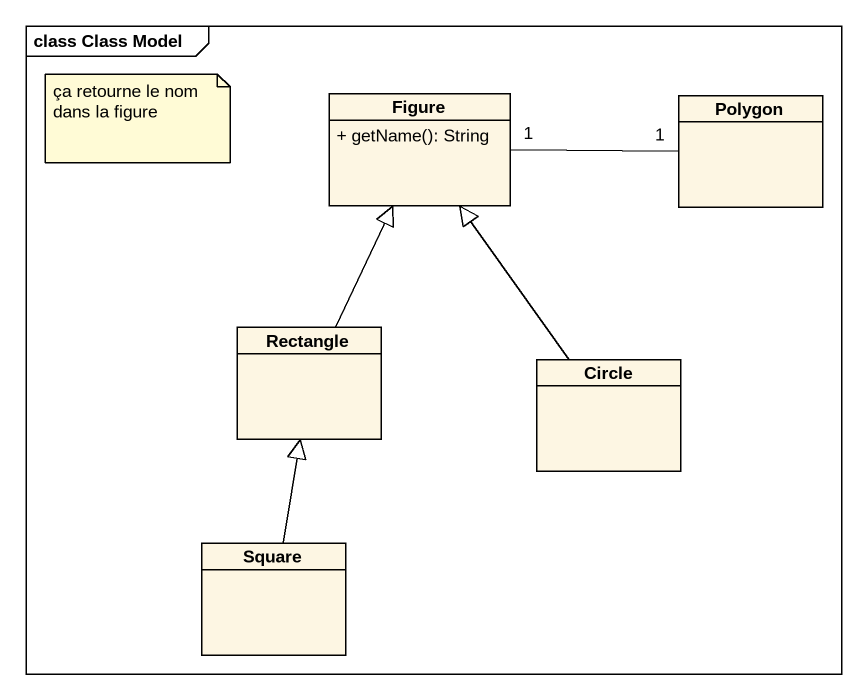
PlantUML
@startuml
mainframe class Class Model
hide circle
hide empty members
skinparam classAttributeIconSize 0
class Figure {
  + getName(): String
}
class Polygon
class "Rectangle" as Rectangle_
class "Circle" as Circle_
class Square
Polygon "1" -left- "1" Figure
Rectangle_ -up-|> Figure
Circle_ -up-|> Figure
Square -up-|> Rectangle_
note as N1
  ça retourne le nom dans la figure
end note
@enduml
